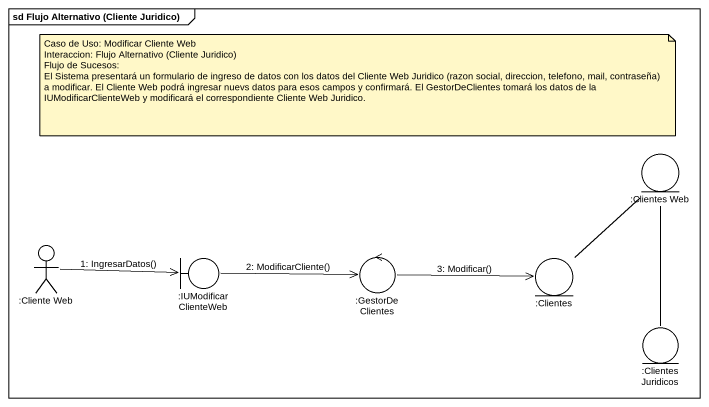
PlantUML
@startuml
mainframe sd Flujo Alternativo (Cliente Juridico)
entity ":Clientes Web" as Clientes_Web
actor ":Cliente Web" as Cliente_Web
boundary ":IUModificarClienteWeb" as IUModificarClienteWeb
control ":GestorDeClientes" as GestorDeClientes
entity ":Clientes" as Clientes
entity ":Clientes Juridicos" as Clientes_Juridicos
Clientes_Web -- Clientes_Juridicos
Clientes -up- Clientes_Web
Cliente_Web -right-> IUModificarClienteWeb : 1: IngresarDatos()
IUModificarClienteWeb -right-> GestorDeClientes : 2: ModificarCliente()
GestorDeClientes -right-> Clientes : 3: Modificar()
note as N1
  Caso de Uso: Modificar Cliente Web
  Interaccion: Flujo Alternativo (Cliente Juridico)
  Flujo de Sucesos:
  El Sistema presentará un formulario de ingreso de datos con los datos del Cliente Web Juridico (razon social, direccion, telefono, mail, contraseña) a modificar. El Cliente Web podrá ingresar nuevs datos para esos campos y confirmará. El GestorDeClientes tomará los datos de la IUModificarClienteWeb y modificará el correspondiente Cliente Web Juridico.
end note
@enduml
